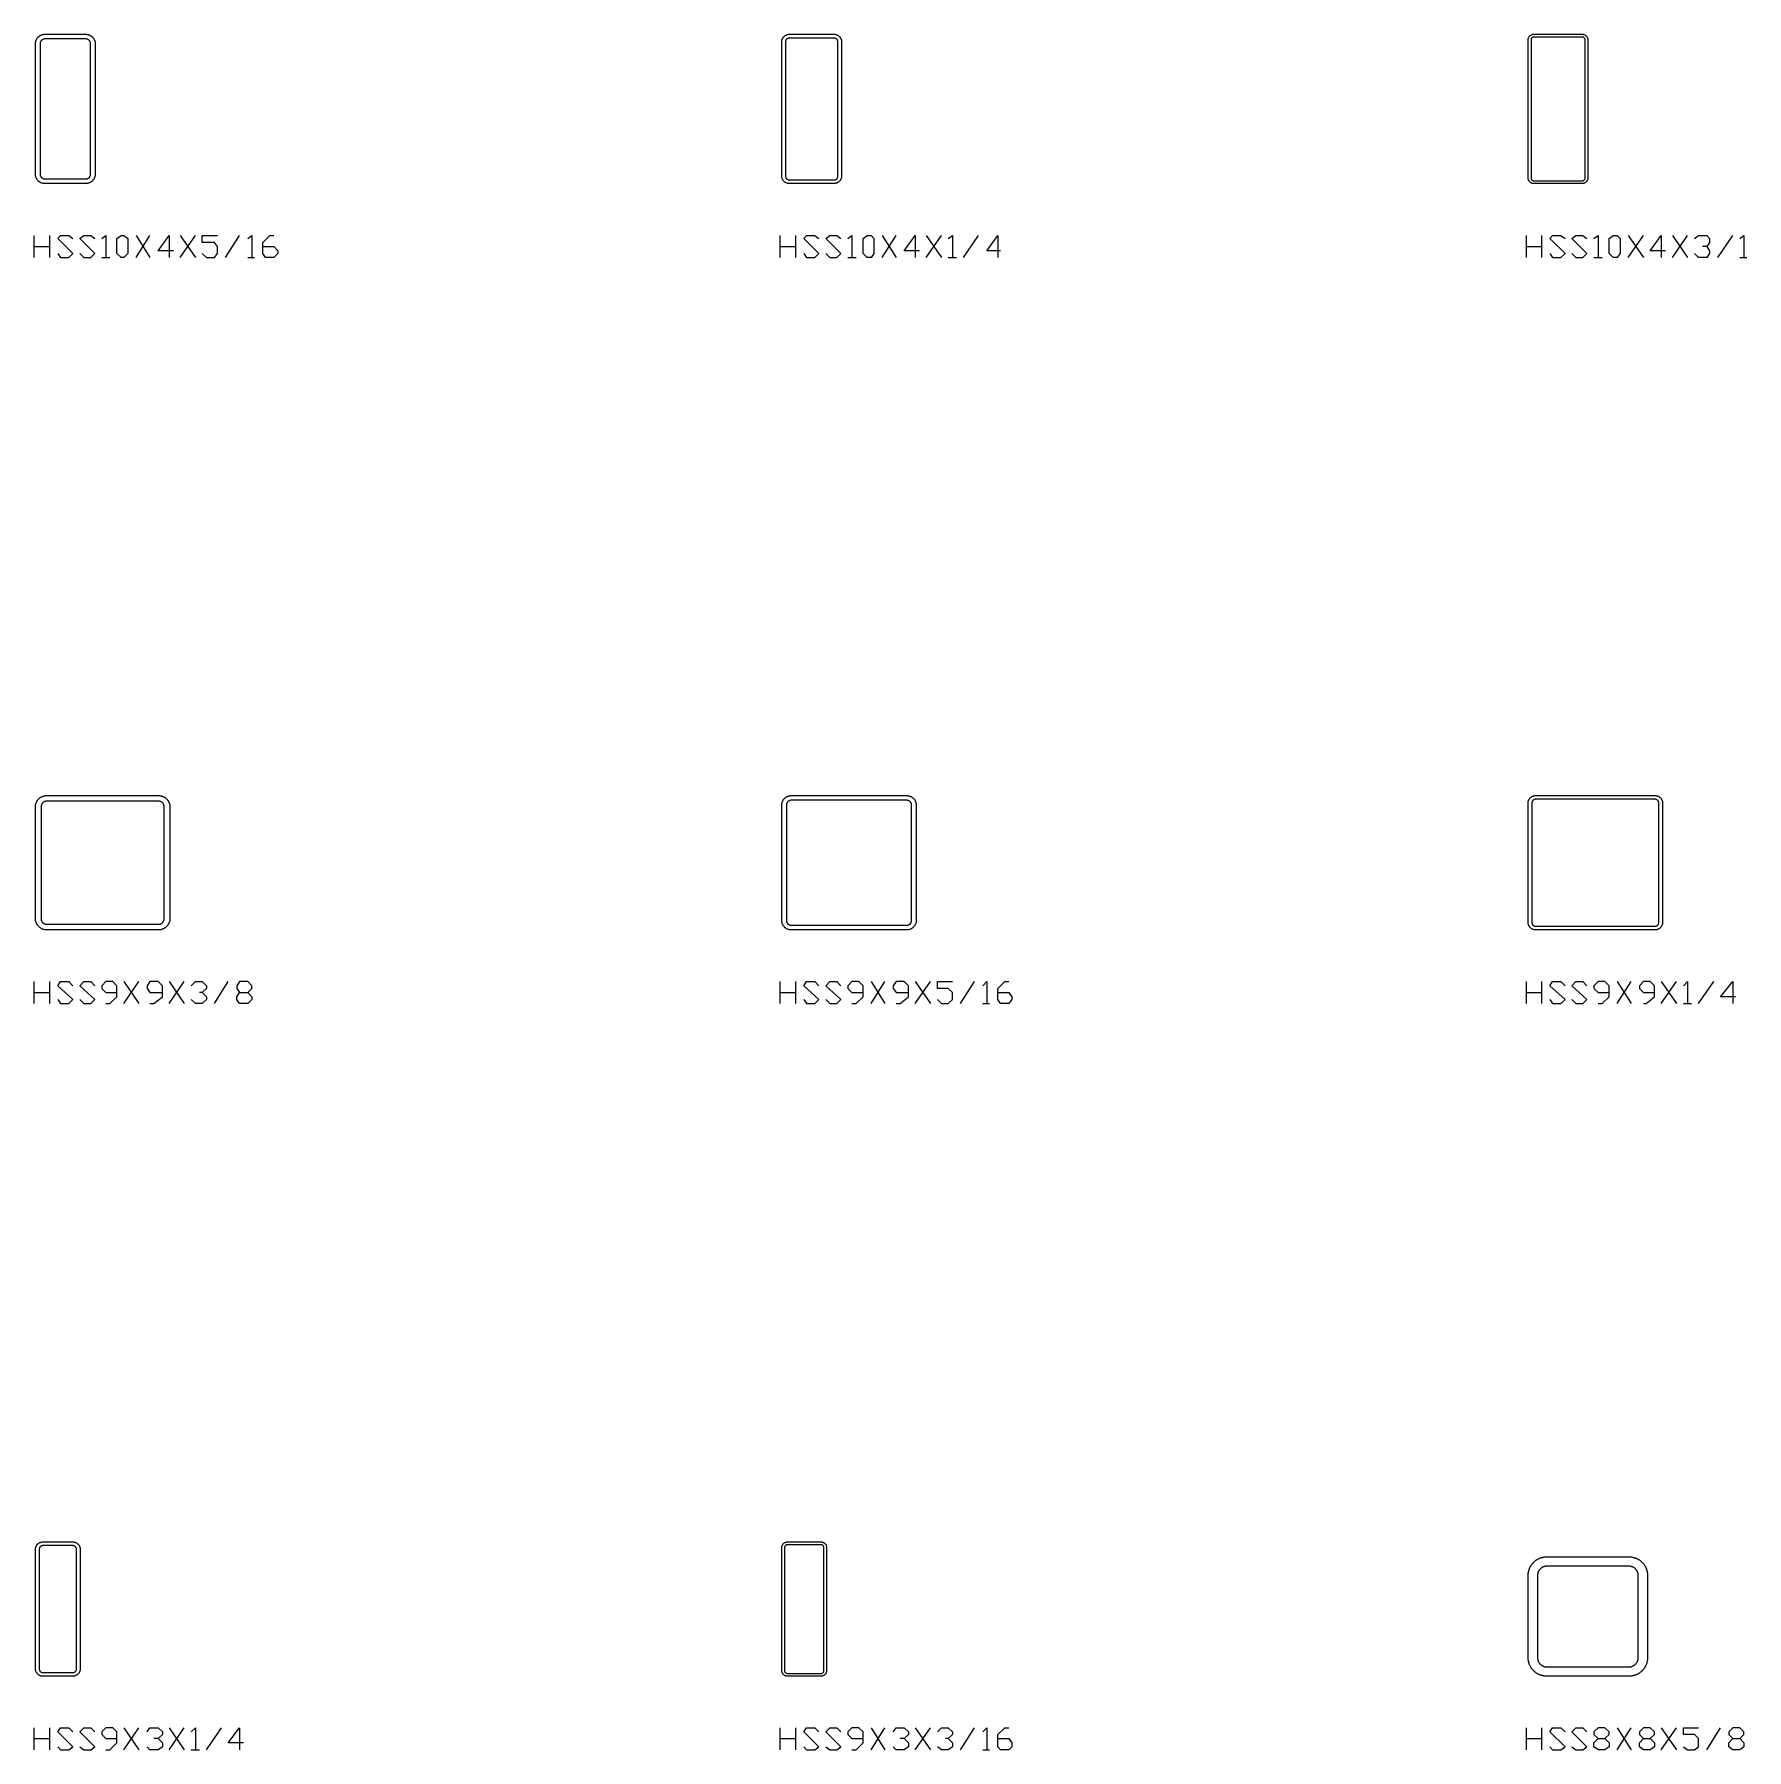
# Model space of a CAD drawing. Header units: inches. Extents: x 0 to 975, y -1305 to 34.
# Drawn here: x 749.9 to 864.6, y -754.9 to -640 of the extents above; entities that cross this region are included whole.
import ezdxf

# ---------------------------------------------------------------- set-up
doc = ezdxf.new("R2010")
doc.units = ezdxf.units.IN
doc.header["$MEASUREMENT"] = 0
doc.layers.add('AISC_STEEL', color=7, linetype='Continuous')

msp = doc.modelspace()

# ---------------------------------------------------------------- linework, layer by layer
at = {"color": 3, "lineweight": 0}
for p, q in [((749.92, -654.96), (749.92, -653.48)), ((750.94, -653.48), (750.94, -654.96)), ((756.75, -653.48), (757.67, -654.96)), ((756.75, -654.96), (757.67, -653.48)), ((759.7, -653.48), (760.71, -654.96)), ((759.7, -654.96), (760.71, -653.48)), ((762.74, -654.96), (763.66, -653.48)), ((799.9, -654.96), (799.9, -653.48)), ((800.92, -653.48), (800.92, -654.96)), ((806.73, -653.48), (807.65, -654.96)), ((806.73, -654.96), (807.65, -653.48)), ((809.68, -653.48), (810.69, -654.96)), ((809.68, -654.96), (810.69, -653.48)), ((812.17, -654.96), (813.18, -653.48)), ((849.88, -654.96), (849.88, -653.48)), ((850.9, -653.48), (850.9, -654.96)), ((856.71, -653.48), (857.72, -654.96)), ((856.71, -654.96), (857.72, -653.48)), ((859.66, -653.48), (860.67, -654.96)), ((859.66, -654.96), (860.67, -653.48)), ((862.7, -654.96), (863.72, -653.48)), ((749.92, -654.22), (750.94, -654.22)), ((754.44, -654.96), (754.99, -654.96)), ((755.73, -654.96), (755.73, -654.96)), ((764.22, -654.96), (764.68, -654.96)), ((799.9, -654.22), (800.92, -654.22)), ((804.42, -654.96), (804.98, -654.96)), ((805.71, -654.96), (805.71, -654.96)), ((811.15, -654.96), (811.71, -654.96)), ((849.88, -654.22), (850.9, -654.22)), ((854.4, -654.96), (854.96, -654.96)), ((855.69, -654.96), (855.69, -654.96)), ((864.18, -654.96), (864.64, -654.96)), ((749.92, -704.94), (749.92, -703.46)), ((749.92, -704.2), (750.94, -704.2)), ((750.94, -703.46), (750.94, -704.94)), ((755.92, -703.46), (756.93, -704.94)), ((755.92, -704.94), (756.93, -703.46)), ((758.96, -703.46), (759.97, -704.94)), ((758.96, -704.94), (759.97, -703.46)), ((762, -704.94), (762.92, -703.46)), ((799.9, -704.94), (799.9, -703.46)), ((799.9, -704.2), (800.92, -704.2)), ((800.92, -703.46), (800.92, -704.94)), ((805.99, -703.46), (806.91, -704.94)), ((805.99, -704.94), (806.91, -703.46)), ((808.94, -703.46), (809.95, -704.94)), ((808.94, -704.94), (809.95, -703.46)), ((811.98, -704.94), (812.91, -703.46)), ((849.88, -704.94), (849.88, -703.46)), ((849.88, -704.2), (850.9, -704.2)), ((850.9, -703.46), (850.9, -704.94)), ((855.97, -703.46), (856.89, -704.94)), ((855.97, -704.94), (856.89, -703.46)), ((858.92, -703.46), (859.94, -704.94)), ((858.92, -704.94), (859.94, -703.46)), ((861.41, -704.94), (862.43, -703.46)), ((813.46, -704.94), (813.92, -704.94)), ((860.4, -704.94), (860.95, -704.94)), ((749.92, -754.92), (749.92, -753.45)), ((750.94, -753.45), (750.94, -754.92)), ((755.92, -753.45), (756.93, -754.92)), ((755.92, -754.92), (756.93, -753.45)), ((758.96, -753.45), (759.97, -754.92)), ((758.96, -754.92), (759.97, -753.45)), ((761.45, -754.92), (762.46, -753.45)), ((799.9, -754.92), (799.9, -753.45)), ((800.92, -753.45), (800.92, -754.92)), ((805.99, -753.45), (806.91, -754.92)), ((805.99, -754.92), (806.91, -753.45)), ((808.94, -753.45), (809.95, -754.92)), ((808.94, -754.92), (809.95, -753.45)), ((811.98, -754.92), (812.91, -753.45)), ((849.88, -754.92), (849.88, -753.45)), ((850.9, -753.45), (850.9, -754.92)), ((855.97, -753.45), (856.89, -754.92)), ((855.97, -754.92), (856.89, -753.45)), ((858.92, -753.45), (859.94, -754.92)), ((858.92, -754.92), (859.94, -753.45)), ((861.97, -754.92), (862.89, -753.45)), ((749.92, -754.18), (750.94, -754.18)), ((760.43, -754.92), (760.99, -754.92)), ((799.9, -754.18), (800.92, -754.18)), ((813.46, -754.92), (813.92, -754.92)), ((849.88, -754.18), (850.9, -754.18))]:
    msp.add_line(p, q, dxfattribs=at)
for points in [[(751.49, -654.68), (751.67, -654.96), (752.23, -654.96), (752.5, -654.68), (751.49, -653.67), (751.67, -653.48), (752.23, -653.48), (752.5, -653.67)], [(752.97, -654.68), (753.24, -654.96), (753.7, -654.96), (753.98, -654.68), (752.97, -653.67), (753.24, -653.48), (753.7, -653.48), (753.98, -653.67)], [(754.44, -653.67), (754.72, -653.48), (754.72, -654.96)], [(759.24, -654.5), (758.22, -654.5), (758.96, -653.48), (758.96, -654.96)], [(761.17, -654.68), (761.45, -654.96), (762, -654.96), (762.19, -654.68), (762.19, -654.22), (762, -653.94), (761.17, -653.94), (761.17, -653.48), (762.19, -653.48)], [(764.22, -653.67), (764.49, -653.48), (764.49, -654.96)], [(765.23, -654.22), (765.97, -654.22), (766.24, -654.5), (766.24, -654.68), (765.97, -654.96), (765.41, -654.96), (765.23, -654.68), (765.23, -653.94), (765.69, -653.48), (765.97, -653.48)], [(801.47, -654.68), (801.66, -654.96), (802.21, -654.96), (802.49, -654.68), (801.47, -653.67), (801.66, -653.48), (802.21, -653.48), (802.49, -653.67)], [(802.95, -654.68), (803.22, -654.96), (803.68, -654.96), (803.96, -654.68), (802.95, -653.67), (803.22, -653.48), (803.68, -653.48), (803.96, -653.67)], [(804.42, -653.67), (804.7, -653.48), (804.7, -654.96)], [(809.22, -654.5), (808.2, -654.5), (808.94, -653.48), (808.94, -654.96)], [(811.15, -653.67), (811.43, -653.48), (811.43, -654.96)], [(814.66, -654.5), (813.74, -654.5), (814.47, -653.48), (814.47, -654.96)], [(851.45, -654.68), (851.64, -654.96), (852.19, -654.96), (852.47, -654.68), (851.45, -653.67), (851.64, -653.48), (852.19, -653.48), (852.47, -653.67)], [(852.93, -654.68), (853.2, -654.96), (853.67, -654.96), (853.94, -654.68), (852.93, -653.67), (853.2, -653.48), (853.67, -653.48), (853.94, -653.67)], [(854.4, -653.67), (854.68, -653.48), (854.68, -654.96)], [(859.2, -654.5), (858.18, -654.5), (858.92, -653.48), (858.92, -654.96)], [(861.14, -653.67), (861.41, -653.48), (861.97, -653.48), (862.15, -653.67), (862.15, -653.94), (861.97, -654.22), (861.69, -654.22)], [(864.18, -653.67), (864.45, -653.48), (864.45, -654.96)], [(861.97, -654.22), (862.15, -654.5), (862.15, -654.68), (861.97, -654.96), (861.41, -654.96), (861.14, -654.68)], [(751.49, -704.66), (751.67, -704.94), (752.23, -704.94), (752.5, -704.66), (751.49, -703.74), (751.67, -703.46), (752.23, -703.46), (752.5, -703.74)], [(752.97, -704.66), (753.24, -704.94), (753.7, -704.94), (753.98, -704.66), (752.97, -703.74), (753.24, -703.46), (753.7, -703.46), (753.98, -703.74)], [(754.72, -704.94), (754.99, -704.94), (755.45, -704.48), (755.45, -703.74), (755.18, -703.46), (754.72, -703.46), (754.44, -703.74), (754.44, -703.92), (754.72, -704.2), (755.45, -704.2)], [(757.67, -704.94), (757.94, -704.94), (758.5, -704.48), (758.5, -703.74), (758.22, -703.46), (757.67, -703.46), (757.48, -703.74), (757.48, -703.92), (757.67, -704.2), (758.5, -704.2)], [(760.43, -703.74), (760.71, -703.46), (761.17, -703.46), (761.45, -703.74), (761.45, -703.92), (761.17, -704.2), (760.99, -704.2)], [(761.17, -704.2), (761.45, -704.48), (761.45, -704.66), (761.17, -704.94), (760.71, -704.94), (760.43, -704.66)], [(764.22, -704.2), (764.49, -704.48), (764.49, -704.66), (764.22, -704.94), (763.66, -704.94), (763.48, -704.66), (763.48, -704.48), (763.66, -704.2), (764.22, -704.2), (764.49, -703.92), (764.49, -703.74), (764.22, -703.46), (763.66, -703.46), (763.48, -703.74), (763.48, -703.92), (763.66, -704.2)], [(801.47, -704.66), (801.66, -704.94), (802.21, -704.94), (802.49, -704.66), (801.47, -703.74), (801.66, -703.46), (802.21, -703.46), (802.49, -703.74)], [(802.95, -704.66), (803.22, -704.94), (803.68, -704.94), (803.96, -704.66), (802.95, -703.74), (803.22, -703.46), (803.68, -703.46), (803.96, -703.74)], [(804.7, -704.94), (804.98, -704.94), (805.44, -704.48), (805.44, -703.74), (805.16, -703.46), (804.7, -703.46), (804.42, -703.74), (804.42, -703.92), (804.7, -704.2), (805.44, -704.2)], [(807.65, -704.94), (807.93, -704.94), (808.48, -704.48), (808.48, -703.74), (808.2, -703.46), (807.65, -703.46), (807.47, -703.74), (807.47, -703.92), (807.65, -704.2), (808.48, -704.2)], [(810.42, -704.66), (810.69, -704.94), (811.15, -704.94), (811.43, -704.66), (811.43, -704.2), (811.15, -703.92), (810.42, -703.92), (810.42, -703.46), (811.43, -703.46)], [(813.46, -703.74), (813.74, -703.46), (813.74, -704.94)], [(814.47, -704.2), (815.21, -704.2), (815.4, -704.48), (815.4, -704.66), (815.21, -704.94), (814.66, -704.94), (814.47, -704.66), (814.47, -703.92), (814.93, -703.46), (815.21, -703.46)], [(851.45, -704.66), (851.64, -704.94), (852.19, -704.94), (852.47, -704.66), (851.45, -703.74), (851.64, -703.46), (852.19, -703.46), (852.47, -703.74)], [(852.93, -704.66), (853.2, -704.94), (853.67, -704.94), (853.94, -704.66), (852.93, -703.74), (853.2, -703.46), (853.67, -703.46), (853.94, -703.74)], [(854.68, -704.94), (854.96, -704.94), (855.42, -704.48), (855.42, -703.74), (855.14, -703.46), (854.68, -703.46), (854.4, -703.74), (854.4, -703.92), (854.68, -704.2), (855.42, -704.2)], [(857.72, -704.94), (857.91, -704.94), (858.46, -704.48), (858.46, -703.74), (858.18, -703.46), (857.72, -703.46), (857.45, -703.74), (857.45, -703.92), (857.72, -704.2), (858.46, -704.2)], [(860.4, -703.74), (860.67, -703.46), (860.67, -704.94)], [(863.9, -704.48), (862.89, -704.48), (863.72, -703.46), (863.72, -704.94)], [(751.49, -754.74), (751.67, -754.92), (752.23, -754.92), (752.5, -754.74), (751.49, -753.72), (751.67, -753.45), (752.23, -753.45), (752.5, -753.72)], [(752.97, -754.74), (753.24, -754.92), (753.7, -754.92), (753.98, -754.74), (752.97, -753.72), (753.24, -753.45), (753.7, -753.45), (753.98, -753.72)], [(754.72, -754.92), (754.99, -754.92), (755.45, -754.46), (755.45, -753.72), (755.18, -753.45), (754.72, -753.45), (754.44, -753.72), (754.44, -753.91), (754.72, -754.18), (755.45, -754.18)], [(757.48, -753.72), (757.67, -753.45), (758.22, -753.45), (758.5, -753.72), (758.5, -753.91), (758.22, -754.18), (757.94, -754.18)], [(760.43, -753.72), (760.71, -753.45), (760.71, -754.92)], [(763.94, -754.46), (762.92, -754.46), (763.66, -753.45), (763.66, -754.92)], [(801.47, -754.74), (801.66, -754.92), (802.21, -754.92), (802.49, -754.74), (801.47, -753.72), (801.66, -753.45), (802.21, -753.45), (802.49, -753.72)], [(802.95, -754.74), (803.22, -754.92), (803.68, -754.92), (803.96, -754.74), (802.95, -753.72), (803.22, -753.45), (803.68, -753.45), (803.96, -753.72)], [(804.7, -754.92), (804.98, -754.92), (805.44, -754.46), (805.44, -753.72), (805.16, -753.45), (804.7, -753.45), (804.42, -753.72), (804.42, -753.91), (804.7, -754.18), (805.44, -754.18)], [(807.47, -753.72), (807.65, -753.45), (808.2, -753.45), (808.48, -753.72), (808.48, -753.91), (808.2, -754.18), (807.93, -754.18)], [(810.42, -753.72), (810.69, -753.45), (811.15, -753.45), (811.43, -753.72), (811.43, -753.91), (811.15, -754.18), (810.97, -754.18)], [(813.46, -753.72), (813.74, -753.45), (813.74, -754.92)], [(814.47, -754.18), (815.21, -754.18), (815.4, -754.46), (815.4, -754.74), (815.21, -754.92), (814.66, -754.92), (814.47, -754.74), (814.47, -753.91), (814.93, -753.45), (815.21, -753.45)], [(851.45, -754.74), (851.64, -754.92), (852.19, -754.92), (852.47, -754.74), (851.45, -753.72), (851.64, -753.45), (852.19, -753.45), (852.47, -753.72)], [(852.93, -754.74), (853.2, -754.92), (853.67, -754.92), (853.94, -754.74), (852.93, -753.72), (853.2, -753.45), (853.67, -753.45), (853.94, -753.72)], [(855.14, -754.18), (855.42, -754.46), (855.42, -754.74), (855.14, -754.92), (854.68, -754.92), (854.4, -754.74), (854.4, -754.46), (854.68, -754.18), (855.14, -754.18), (855.42, -753.91), (855.42, -753.72), (855.14, -753.45), (854.68, -753.45), (854.4, -753.72), (854.4, -753.91), (854.68, -754.18)], [(858.18, -754.18), (858.46, -754.46), (858.46, -754.74), (858.18, -754.92), (857.72, -754.92), (857.45, -754.74), (857.45, -754.46), (857.72, -754.18), (858.18, -754.18), (858.46, -753.91), (858.46, -753.72), (858.18, -753.45), (857.72, -753.45), (857.45, -753.72), (857.45, -753.91), (857.72, -754.18)], [(860.4, -754.74), (860.67, -754.92), (861.14, -754.92), (861.41, -754.74), (861.41, -754.18), (861.14, -753.91), (860.4, -753.91), (860.4, -753.45), (861.41, -753.45)], [(864.18, -754.18), (864.45, -754.46), (864.45, -754.74), (864.18, -754.92), (863.72, -754.92), (863.44, -754.74), (863.44, -754.46), (863.72, -754.18), (864.18, -754.18), (864.45, -753.91), (864.45, -753.72), (864.18, -753.45), (863.72, -753.45), (863.44, -753.72), (863.44, -753.91), (863.72, -754.18)], [(758.22, -754.18), (758.5, -754.46), (758.5, -754.74), (758.22, -754.92), (757.67, -754.92), (757.48, -754.74)], [(808.2, -754.18), (808.48, -754.46), (808.48, -754.74), (808.2, -754.92), (807.65, -754.92), (807.47, -754.74)], [(811.15, -754.18), (811.43, -754.46), (811.43, -754.74), (811.15, -754.92), (810.69, -754.92), (810.42, -754.74)]]:
    msp.add_lwpolyline(points, dxfattribs=at)
for points in [[(755.73, -654.96), (755.45, -654.68), (755.45, -653.67), (755.73, -653.48), (755.92, -653.48), (756.19, -653.67), (756.19, -654.68), (755.92, -654.96)], [(805.71, -654.96), (805.44, -654.68), (805.44, -653.67), (805.71, -653.48), (805.99, -653.48), (806.17, -653.67), (806.17, -654.68), (805.99, -654.96)], [(855.69, -654.96), (855.42, -654.68), (855.42, -653.67), (855.69, -653.48), (855.97, -653.48), (856.16, -653.67), (856.16, -654.68), (855.97, -654.96)]]:
    msp.add_lwpolyline(points, close=True, dxfattribs=at)
at = {"layer": 'AISC_STEEL'}
for points in [[(753.38, -640), (753.4, -640), (753.43, -640), (753.46, -640.01), (753.49, -640.01), (753.52, -640.02), (753.55, -640.03), (753.58, -640.03), (753.61, -640.04), (753.63, -640.06), (753.66, -640.07), (753.69, -640.08), (753.71, -640.1), (753.74, -640.12), (753.76, -640.13), (753.78, -640.15), (753.81, -640.17), (753.83, -640.19), (753.85, -640.22), (753.87, -640.24), (753.88, -640.26), (753.9, -640.29), (753.92, -640.31), (753.93, -640.34), (753.94, -640.37), (753.96, -640.39), (753.97, -640.42), (753.97, -640.45), (753.98, -640.48), (753.99, -640.51), (753.99, -640.54), (754, -640.57), (754, -640.6), (754, -640.62), (754, -649.38), (754, -649.4), (754, -649.43), (753.99, -649.46), (753.99, -649.49), (753.98, -649.52), (753.97, -649.55), (753.97, -649.58), (753.96, -649.61), (753.94, -649.63), (753.93, -649.66), (753.92, -649.69), (753.9, -649.71), (753.88, -649.74), (753.87, -649.76), (753.85, -649.78), (753.83, -649.81), (753.81, -649.83), (753.78, -649.85), (753.76, -649.87), (753.74, -649.88), (753.71, -649.9), (753.69, -649.92), (753.66, -649.93), (753.63, -649.94), (753.61, -649.96), (753.58, -649.97), (753.55, -649.97), (753.52, -649.98), (753.49, -649.99), (753.46, -649.99), (753.43, -650), (753.4, -650), (753.38, -650), (750.62, -650), (750.6, -650), (750.57, -650), (750.54, -649.99), (750.51, -649.99), (750.48, -649.98), (750.45, -649.97), (750.42, -649.97), (750.39, -649.96), (750.37, -649.94), (750.34, -649.93), (750.31, -649.92), (750.29, -649.9), (750.26, -649.88), (750.24, -649.87), (750.22, -649.85), (750.19, -649.83), (750.17, -649.81), (750.15, -649.78), (750.13, -649.76), (750.12, -649.74), (750.1, -649.71), (750.08, -649.69), (750.07, -649.66), (750.06, -649.63), (750.04, -649.61), (750.03, -649.58), (750.03, -649.55), (750.02, -649.52), (750.01, -649.49), (750.01, -649.46), (750, -649.43), (750, -649.4), (750, -649.38), (750, -640.62), (750, -640.6), (750, -640.57), (750.01, -640.54), (750.01, -640.51), (750.02, -640.48), (750.03, -640.45), (750.03, -640.42), (750.04, -640.39), (750.06, -640.37), (750.07, -640.34), (750.08, -640.31), (750.1, -640.29), (750.12, -640.26), (750.13, -640.24), (750.15, -640.22), (750.17, -640.19), (750.19, -640.17), (750.22, -640.15), (750.24, -640.13), (750.26, -640.12), (750.29, -640.1), (750.31, -640.08), (750.34, -640.07), (750.37, -640.06), (750.39, -640.04), (750.42, -640.03), (750.45, -640.03), (750.48, -640.02), (750.51, -640.01), (750.54, -640.01), (750.57, -640), (750.6, -640), (750.62, -640)], [(803.5, -640), (803.53, -640), (803.56, -640), (803.59, -640.01), (803.62, -640.01), (803.64, -640.02), (803.67, -640.03), (803.7, -640.04), (803.72, -640.05), (803.75, -640.07), (803.77, -640.08), (803.8, -640.1), (803.82, -640.12), (803.84, -640.14), (803.86, -640.16), (803.88, -640.18), (803.9, -640.2), (803.92, -640.23), (803.93, -640.25), (803.95, -640.28), (803.96, -640.3), (803.97, -640.33), (803.98, -640.36), (803.99, -640.38), (803.99, -640.41), (804, -640.44), (804, -640.47), (804, -640.5), (804, -649.5), (804, -649.53), (804, -649.56), (803.99, -649.59), (803.99, -649.62), (803.98, -649.64), (803.97, -649.67), (803.96, -649.7), (803.95, -649.72), (803.93, -649.75), (803.92, -649.77), (803.9, -649.8), (803.88, -649.82), (803.86, -649.84), (803.84, -649.86), (803.82, -649.88), (803.8, -649.9), (803.77, -649.92), (803.75, -649.93), (803.72, -649.95), (803.7, -649.96), (803.67, -649.97), (803.64, -649.98), (803.62, -649.99), (803.59, -649.99), (803.56, -650), (803.53, -650), (803.5, -650), (800.5, -650), (800.47, -650), (800.44, -650), (800.41, -649.99), (800.38, -649.99), (800.36, -649.98), (800.33, -649.97), (800.3, -649.96), (800.28, -649.95), (800.25, -649.93), (800.23, -649.92), (800.2, -649.9), (800.18, -649.88), (800.16, -649.86), (800.14, -649.84), (800.12, -649.82), (800.1, -649.8), (800.08, -649.77), (800.07, -649.75), (800.05, -649.72), (800.04, -649.7), (800.03, -649.67), (800.02, -649.64), (800.01, -649.62), (800.01, -649.59), (800, -649.56), (800, -649.53), (800, -649.5), (800, -640.5), (800, -640.47), (800, -640.44), (800.01, -640.41), (800.01, -640.38), (800.02, -640.36), (800.03, -640.33), (800.04, -640.3), (800.05, -640.28), (800.07, -640.25), (800.08, -640.23), (800.1, -640.2), (800.12, -640.18), (800.14, -640.16), (800.16, -640.14), (800.18, -640.12), (800.2, -640.1), (800.23, -640.08), (800.25, -640.07), (800.28, -640.05), (800.3, -640.04), (800.33, -640.03), (800.36, -640.02), (800.38, -640.01), (800.41, -640.01), (800.44, -640), (800.47, -640), (800.5, -640)], [(853.62, -640), (853.65, -640), (853.68, -640), (853.71, -640.01), (853.74, -640.02), (853.77, -640.03), (853.8, -640.04), (853.82, -640.06), (853.85, -640.07), (853.87, -640.09), (853.89, -640.11), (853.91, -640.13), (853.93, -640.15), (853.94, -640.18), (853.96, -640.2), (853.97, -640.23), (853.98, -640.26), (853.99, -640.29), (854, -640.32), (854, -640.35), (854, -640.38), (854, -649.62), (854, -649.65), (854, -649.68), (853.99, -649.71), (853.98, -649.74), (853.97, -649.77), (853.96, -649.8), (853.94, -649.82), (853.93, -649.85), (853.91, -649.87), (853.89, -649.89), (853.87, -649.91), (853.85, -649.93), (853.82, -649.94), (853.8, -649.96), (853.77, -649.97), (853.74, -649.98), (853.71, -649.99), (853.68, -650), (853.65, -650), (853.62, -650), (850.38, -650), (850.35, -650), (850.32, -650), (850.29, -649.99), (850.26, -649.98), (850.23, -649.97), (850.2, -649.96), (850.18, -649.94), (850.15, -649.93), (850.13, -649.91), (850.11, -649.89), (850.09, -649.87), (850.07, -649.85), (850.06, -649.82), (850.04, -649.8), (850.03, -649.77), (850.02, -649.74), (850.01, -649.71), (850, -649.68), (850, -649.65), (850, -649.62), (850, -640.38), (850, -640.35), (850, -640.32), (850.01, -640.29), (850.02, -640.26), (850.03, -640.23), (850.04, -640.2), (850.06, -640.18), (850.07, -640.15), (850.09, -640.13), (850.11, -640.11), (850.13, -640.09), (850.15, -640.07), (850.18, -640.06), (850.2, -640.04), (850.23, -640.03), (850.26, -640.02), (850.29, -640.01), (850.32, -640), (850.35, -640), (850.38, -640)], [(750.62, -640.31), (750.6, -640.31), (750.57, -640.32), (750.54, -640.32), (750.51, -640.33), (750.49, -640.35), (750.46, -640.36), (750.44, -640.38), (750.41, -640.39), (750.39, -640.41), (750.38, -640.44), (750.36, -640.46), (750.35, -640.49), (750.33, -640.51), (750.32, -640.54), (750.32, -640.57), (750.31, -640.6), (750.31, -640.62), (750.31, -649.38), (750.31, -649.4), (750.32, -649.43), (750.32, -649.46), (750.33, -649.49), (750.35, -649.51), (750.36, -649.54), (750.38, -649.56), (750.39, -649.59), (750.41, -649.61), (750.44, -649.62), (750.46, -649.64), (750.49, -649.65), (750.51, -649.67), (750.54, -649.68), (750.57, -649.68), (750.6, -649.69), (750.62, -649.69), (753.38, -649.69), (753.4, -649.69), (753.43, -649.68), (753.46, -649.68), (753.49, -649.67), (753.51, -649.65), (753.54, -649.64), (753.56, -649.62), (753.59, -649.61), (753.61, -649.59), (753.62, -649.56), (753.64, -649.54), (753.65, -649.51), (753.67, -649.49), (753.68, -649.46), (753.68, -649.43), (753.69, -649.4), (753.69, -649.38), (753.69, -640.62), (753.69, -640.6), (753.68, -640.57), (753.68, -640.54), (753.67, -640.51), (753.65, -640.49), (753.64, -640.46), (753.62, -640.44), (753.61, -640.41), (753.59, -640.39), (753.56, -640.38), (753.54, -640.36), (753.51, -640.35), (753.49, -640.33), (753.46, -640.32), (753.43, -640.32), (753.4, -640.31), (753.38, -640.31)], [(800.5, -640.25), (800.47, -640.25), (800.44, -640.26), (800.42, -640.26), (800.39, -640.27), (800.37, -640.29), (800.34, -640.3), (800.32, -640.32), (800.3, -640.34), (800.29, -640.37), (800.27, -640.39), (800.26, -640.42), (800.26, -640.44), (800.25, -640.47), (800.25, -640.5), (800.25, -649.5), (800.25, -649.53), (800.26, -649.56), (800.26, -649.58), (800.27, -649.61), (800.29, -649.63), (800.3, -649.66), (800.32, -649.68), (800.34, -649.7), (800.37, -649.71), (800.39, -649.73), (800.42, -649.74), (800.44, -649.74), (800.47, -649.75), (800.5, -649.75), (803.5, -649.75), (803.53, -649.75), (803.56, -649.74), (803.58, -649.74), (803.61, -649.73), (803.63, -649.71), (803.66, -649.7), (803.68, -649.68), (803.7, -649.66), (803.71, -649.63), (803.73, -649.61), (803.74, -649.58), (803.74, -649.56), (803.75, -649.53), (803.75, -649.5), (803.75, -640.5), (803.75, -640.47), (803.74, -640.44), (803.74, -640.42), (803.73, -640.39), (803.71, -640.37), (803.7, -640.34), (803.68, -640.32), (803.66, -640.3), (803.63, -640.29), (803.61, -640.27), (803.58, -640.26), (803.56, -640.26), (803.53, -640.25), (803.5, -640.25)], [(850.38, -640.19), (850.35, -640.19), (850.33, -640.19), (850.3, -640.2), (850.28, -640.21), (850.26, -640.23), (850.24, -640.24), (850.23, -640.26), (850.21, -640.28), (850.2, -640.3), (850.19, -640.33), (850.19, -640.35), (850.19, -640.38), (850.19, -649.62), (850.19, -649.65), (850.19, -649.67), (850.2, -649.7), (850.21, -649.72), (850.23, -649.74), (850.24, -649.76), (850.26, -649.77), (850.28, -649.79), (850.3, -649.8), (850.33, -649.81), (850.35, -649.81), (850.38, -649.81), (853.62, -649.81), (853.65, -649.81), (853.67, -649.81), (853.7, -649.8), (853.72, -649.79), (853.74, -649.77), (853.76, -649.76), (853.77, -649.74), (853.79, -649.72), (853.8, -649.7), (853.81, -649.67), (853.81, -649.65), (853.81, -649.62), (853.81, -640.38), (853.81, -640.35), (853.81, -640.33), (853.8, -640.3), (853.79, -640.28), (853.77, -640.26), (853.76, -640.24), (853.74, -640.23), (853.72, -640.21), (853.7, -640.2), (853.67, -640.19), (853.65, -640.19), (853.62, -640.19)], [(758.25, -691), (758.28, -691), (758.31, -691), (758.34, -691.01), (758.37, -691.01), (758.4, -691.01), (758.43, -691.02), (758.45, -691.03), (758.48, -691.04), (758.51, -691.05), (758.54, -691.06), (758.56, -691.07), (758.59, -691.08), (758.62, -691.1), (758.64, -691.11), (758.67, -691.13), (758.69, -691.14), (758.71, -691.16), (758.74, -691.18), (758.76, -691.2), (758.78, -691.22), (758.8, -691.24), (758.82, -691.26), (758.84, -691.29), (758.86, -691.31), (758.87, -691.33), (758.89, -691.36), (758.9, -691.38), (758.92, -691.41), (758.93, -691.44), (758.94, -691.46), (758.95, -691.49), (758.96, -691.52), (758.97, -691.55), (758.98, -691.57), (758.99, -691.6), (758.99, -691.63), (758.99, -691.66), (759, -691.69), (759, -691.72), (759, -691.75), (759, -699.25), (759, -699.28), (759, -699.31), (758.99, -699.34), (758.99, -699.37), (758.99, -699.4), (758.98, -699.43), (758.97, -699.45), (758.96, -699.48), (758.95, -699.51), (758.94, -699.54), (758.93, -699.56), (758.92, -699.59), (758.9, -699.62), (758.89, -699.64), (758.87, -699.67), (758.86, -699.69), (758.84, -699.71), (758.82, -699.74), (758.8, -699.76), (758.78, -699.78), (758.76, -699.8), (758.74, -699.82), (758.71, -699.84), (758.69, -699.86), (758.67, -699.87), (758.64, -699.89), (758.62, -699.9), (758.59, -699.92), (758.56, -699.93), (758.54, -699.94), (758.51, -699.95), (758.48, -699.96), (758.45, -699.97), (758.43, -699.98), (758.4, -699.99), (758.37, -699.99), (758.34, -699.99), (758.31, -700), (758.28, -700), (758.25, -700), (750.75, -700), (750.72, -700), (750.69, -700), (750.66, -699.99), (750.63, -699.99), (750.6, -699.99), (750.57, -699.98), (750.55, -699.97), (750.52, -699.96), (750.49, -699.95), (750.46, -699.94), (750.44, -699.93), (750.41, -699.92), (750.38, -699.9), (750.36, -699.89), (750.33, -699.87), (750.31, -699.86), (750.29, -699.84), (750.26, -699.82), (750.24, -699.8), (750.22, -699.78), (750.2, -699.76), (750.18, -699.74), (750.16, -699.71), (750.14, -699.69), (750.13, -699.67), (750.11, -699.64), (750.1, -699.62), (750.08, -699.59), (750.07, -699.56), (750.06, -699.54), (750.05, -699.51), (750.04, -699.48), (750.03, -699.45), (750.02, -699.43), (750.01, -699.4), (750.01, -699.37), (750.01, -699.34), (750, -699.31), (750, -699.28), (750, -699.25), (750, -691.75), (750, -691.72), (750, -691.69), (750.01, -691.66), (750.01, -691.63), (750.01, -691.6), (750.02, -691.57), (750.03, -691.55), (750.04, -691.52), (750.05, -691.49), (750.06, -691.46), (750.07, -691.44), (750.08, -691.41), (750.1, -691.38), (750.11, -691.36), (750.13, -691.33), (750.14, -691.31), (750.16, -691.29), (750.18, -691.26), (750.2, -691.24), (750.22, -691.22), (750.24, -691.2), (750.26, -691.18), (750.29, -691.16), (750.31, -691.14), (750.33, -691.13), (750.36, -691.11), (750.38, -691.1), (750.41, -691.08), (750.44, -691.07), (750.46, -691.06), (750.49, -691.05), (750.52, -691.04), (750.55, -691.03), (750.57, -691.02), (750.6, -691.01), (750.63, -691.01), (750.66, -691.01), (750.69, -691), (750.72, -691), (750.75, -691)], [(750.75, -691.38), (750.72, -691.38), (750.69, -691.38), (750.66, -691.39), (750.63, -691.39), (750.61, -691.4), (750.58, -691.42), (750.55, -691.43), (750.53, -691.45), (750.51, -691.46), (750.48, -691.48), (750.46, -691.51), (750.45, -691.53), (750.43, -691.55), (750.42, -691.58), (750.4, -691.61), (750.39, -691.63), (750.39, -691.66), (750.38, -691.69), (750.38, -691.72), (750.38, -691.75), (750.38, -699.25), (750.38, -699.28), (750.38, -699.31), (750.39, -699.34), (750.39, -699.37), (750.4, -699.39), (750.42, -699.42), (750.43, -699.45), (750.45, -699.47), (750.46, -699.49), (750.48, -699.52), (750.51, -699.54), (750.53, -699.55), (750.55, -699.57), (750.58, -699.58), (750.61, -699.6), (750.63, -699.61), (750.66, -699.61), (750.69, -699.62), (750.72, -699.62), (750.75, -699.62), (758.25, -699.62), (758.28, -699.62), (758.31, -699.62), (758.34, -699.61), (758.37, -699.61), (758.39, -699.6), (758.42, -699.58), (758.45, -699.57), (758.47, -699.55), (758.49, -699.54), (758.52, -699.52), (758.54, -699.49), (758.55, -699.47), (758.57, -699.45), (758.58, -699.42), (758.6, -699.39), (758.61, -699.37), (758.61, -699.34), (758.62, -699.31), (758.62, -699.28), (758.62, -699.25), (758.62, -691.75), (758.62, -691.72), (758.62, -691.69), (758.61, -691.66), (758.61, -691.63), (758.6, -691.61), (758.58, -691.58), (758.57, -691.55), (758.55, -691.53), (758.54, -691.51), (758.52, -691.48), (758.49, -691.46), (758.47, -691.45), (758.45, -691.43), (758.42, -691.42), (758.39, -691.4), (758.37, -691.39), (758.34, -691.39), (758.31, -691.38), (758.28, -691.38), (758.25, -691.38)], [(808.38, -691), (808.4, -691), (808.43, -691), (808.46, -691.01), (808.49, -691.01), (808.52, -691.02), (808.55, -691.03), (808.58, -691.03), (808.61, -691.04), (808.63, -691.06), (808.66, -691.07), (808.69, -691.08), (808.71, -691.1), (808.74, -691.12), (808.76, -691.13), (808.78, -691.15), (808.81, -691.17), (808.83, -691.19), (808.85, -691.22), (808.87, -691.24), (808.88, -691.26), (808.9, -691.29), (808.92, -691.31), (808.93, -691.34), (808.94, -691.37), (808.96, -691.39), (808.97, -691.42), (808.97, -691.45), (808.98, -691.48), (808.99, -691.51), (808.99, -691.54), (809, -691.57), (809, -691.6), (809, -691.62), (809, -699.38), (809, -699.4), (809, -699.43), (808.99, -699.46), (808.99, -699.49), (808.98, -699.52), (808.97, -699.55), (808.97, -699.58), (808.96, -699.61), (808.94, -699.63), (808.93, -699.66), (808.92, -699.69), (808.9, -699.71), (808.88, -699.74), (808.87, -699.76), (808.85, -699.78), (808.83, -699.81), (808.81, -699.83), (808.78, -699.85), (808.76, -699.87), (808.74, -699.88), (808.71, -699.9), (808.69, -699.92), (808.66, -699.93), (808.63, -699.94), (808.61, -699.96), (808.58, -699.97), (808.55, -699.97), (808.52, -699.98), (808.49, -699.99), (808.46, -699.99), (808.43, -700), (808.4, -700), (808.38, -700), (800.62, -700), (800.6, -700), (800.57, -700), (800.54, -699.99), (800.51, -699.99), (800.48, -699.98), (800.45, -699.97), (800.42, -699.97), (800.39, -699.96), (800.37, -699.94), (800.34, -699.93), (800.31, -699.92), (800.29, -699.9), (800.26, -699.88), (800.24, -699.87), (800.22, -699.85), (800.19, -699.83), (800.17, -699.81), (800.15, -699.78), (800.13, -699.76), (800.12, -699.74), (800.1, -699.71), (800.08, -699.69), (800.07, -699.66), (800.06, -699.63), (800.04, -699.61), (800.03, -699.58), (800.03, -699.55), (800.02, -699.52), (800.01, -699.49), (800.01, -699.46), (800, -699.43), (800, -699.4), (800, -699.38), (800, -691.62), (800, -691.6), (800, -691.57), (800.01, -691.54), (800.01, -691.51), (800.02, -691.48), (800.03, -691.45), (800.03, -691.42), (800.04, -691.39), (800.06, -691.37), (800.07, -691.34), (800.08, -691.31), (800.1, -691.29), (800.12, -691.26), (800.13, -691.24), (800.15, -691.22), (800.17, -691.19), (800.19, -691.17), (800.22, -691.15), (800.24, -691.13), (800.26, -691.12), (800.29, -691.1), (800.31, -691.08), (800.34, -691.07), (800.37, -691.06), (800.39, -691.04), (800.42, -691.03), (800.45, -691.03), (800.48, -691.02), (800.51, -691.01), (800.54, -691.01), (800.57, -691), (800.6, -691), (800.62, -691)], [(800.62, -691.31), (800.6, -691.31), (800.57, -691.32), (800.54, -691.32), (800.51, -691.33), (800.49, -691.35), (800.46, -691.36), (800.44, -691.38), (800.41, -691.39), (800.39, -691.41), (800.38, -691.44), (800.36, -691.46), (800.35, -691.49), (800.33, -691.51), (800.32, -691.54), (800.32, -691.57), (800.31, -691.6), (800.31, -691.62), (800.31, -699.38), (800.31, -699.4), (800.32, -699.43), (800.32, -699.46), (800.33, -699.49), (800.35, -699.51), (800.36, -699.54), (800.38, -699.56), (800.39, -699.59), (800.41, -699.61), (800.44, -699.62), (800.46, -699.64), (800.49, -699.65), (800.51, -699.67), (800.54, -699.68), (800.57, -699.68), (800.6, -699.69), (800.62, -699.69), (808.38, -699.69), (808.4, -699.69), (808.43, -699.68), (808.46, -699.68), (808.49, -699.67), (808.51, -699.65), (808.54, -699.64), (808.56, -699.62), (808.59, -699.61), (808.61, -699.59), (808.62, -699.56), (808.64, -699.54), (808.65, -699.51), (808.67, -699.49), (808.68, -699.46), (808.68, -699.43), (808.69, -699.4), (808.69, -699.38), (808.69, -691.62), (808.69, -691.6), (808.68, -691.57), (808.68, -691.54), (808.67, -691.51), (808.65, -691.49), (808.64, -691.46), (808.62, -691.44), (808.61, -691.41), (808.59, -691.39), (808.56, -691.38), (808.54, -691.36), (808.51, -691.35), (808.49, -691.33), (808.46, -691.32), (808.43, -691.32), (808.4, -691.31), (808.38, -691.31)], [(858.5, -691), (858.53, -691), (858.56, -691), (858.59, -691.01), (858.62, -691.01), (858.64, -691.02), (858.67, -691.03), (858.7, -691.04), (858.72, -691.05), (858.75, -691.07), (858.77, -691.08), (858.8, -691.1), (858.82, -691.12), (858.84, -691.14), (858.86, -691.16), (858.88, -691.18), (858.9, -691.2), (858.92, -691.23), (858.93, -691.25), (858.95, -691.28), (858.96, -691.3), (858.97, -691.33), (858.98, -691.36), (858.99, -691.38), (858.99, -691.41), (859, -691.44), (859, -691.47), (859, -691.5), (859, -699.5), (859, -699.53), (859, -699.56), (858.99, -699.59), (858.99, -699.62), (858.98, -699.64), (858.97, -699.67), (858.96, -699.7), (858.95, -699.72), (858.93, -699.75), (858.92, -699.77), (858.9, -699.8), (858.88, -699.82), (858.86, -699.84), (858.84, -699.86), (858.82, -699.88), (858.8, -699.9), (858.77, -699.92), (858.75, -699.93), (858.72, -699.95), (858.7, -699.96), (858.67, -699.97), (858.64, -699.98), (858.62, -699.99), (858.59, -699.99), (858.56, -700), (858.53, -700), (858.5, -700), (850.5, -700), (850.47, -700), (850.44, -700), (850.41, -699.99), (850.38, -699.99), (850.36, -699.98), (850.33, -699.97), (850.3, -699.96), (850.28, -699.95), (850.25, -699.93), (850.23, -699.92), (850.2, -699.9), (850.18, -699.88), (850.16, -699.86), (850.14, -699.84), (850.12, -699.82), (850.1, -699.8), (850.08, -699.77), (850.07, -699.75), (850.05, -699.72), (850.04, -699.7), (850.03, -699.67), (850.02, -699.64), (850.01, -699.62), (850.01, -699.59), (850, -699.56), (850, -699.53), (850, -699.5), (850, -691.5), (850, -691.47), (850, -691.44), (850.01, -691.41), (850.01, -691.38), (850.02, -691.36), (850.03, -691.33), (850.04, -691.3), (850.05, -691.28), (850.07, -691.25), (850.08, -691.23), (850.1, -691.2), (850.12, -691.18), (850.14, -691.16), (850.16, -691.14), (850.18, -691.12), (850.2, -691.1), (850.23, -691.08), (850.25, -691.07), (850.28, -691.05), (850.3, -691.04), (850.33, -691.03), (850.36, -691.02), (850.38, -691.01), (850.41, -691.01), (850.44, -691), (850.47, -691), (850.5, -691)], [(850.5, -691.25), (850.47, -691.25), (850.44, -691.26), (850.42, -691.26), (850.39, -691.27), (850.37, -691.29), (850.34, -691.3), (850.32, -691.32), (850.3, -691.34), (850.29, -691.37), (850.27, -691.39), (850.26, -691.42), (850.26, -691.44), (850.25, -691.47), (850.25, -691.5), (850.25, -699.5), (850.25, -699.53), (850.26, -699.56), (850.26, -699.58), (850.27, -699.61), (850.29, -699.63), (850.3, -699.66), (850.32, -699.68), (850.34, -699.7), (850.37, -699.71), (850.39, -699.73), (850.42, -699.74), (850.44, -699.74), (850.47, -699.75), (850.5, -699.75), (858.5, -699.75), (858.53, -699.75), (858.56, -699.74), (858.58, -699.74), (858.61, -699.73), (858.63, -699.71), (858.66, -699.7), (858.68, -699.68), (858.7, -699.66), (858.71, -699.63), (858.73, -699.61), (858.74, -699.58), (858.74, -699.56), (858.75, -699.53), (858.75, -699.5), (858.75, -691.5), (858.75, -691.47), (858.74, -691.44), (858.74, -691.42), (858.73, -691.39), (858.71, -691.37), (858.7, -691.34), (858.68, -691.32), (858.66, -691.3), (858.63, -691.29), (858.61, -691.27), (858.58, -691.26), (858.56, -691.26), (858.53, -691.25), (858.5, -691.25)], [(752.5, -741), (752.53, -741), (752.56, -741), (752.59, -741.01), (752.62, -741.01), (752.64, -741.02), (752.67, -741.03), (752.7, -741.04), (752.72, -741.05), (752.75, -741.07), (752.77, -741.08), (752.8, -741.1), (752.82, -741.12), (752.84, -741.14), (752.86, -741.16), (752.88, -741.18), (752.9, -741.2), (752.92, -741.23), (752.93, -741.25), (752.95, -741.28), (752.96, -741.3), (752.97, -741.33), (752.98, -741.36), (752.99, -741.38), (752.99, -741.41), (753, -741.44), (753, -741.47), (753, -741.5), (753, -749.5), (753, -749.53), (753, -749.56), (752.99, -749.59), (752.99, -749.62), (752.98, -749.64), (752.97, -749.67), (752.96, -749.7), (752.95, -749.72), (752.93, -749.75), (752.92, -749.77), (752.9, -749.8), (752.88, -749.82), (752.86, -749.84), (752.84, -749.86), (752.82, -749.88), (752.8, -749.9), (752.77, -749.92), (752.75, -749.93), (752.72, -749.95), (752.7, -749.96), (752.67, -749.97), (752.64, -749.98), (752.62, -749.99), (752.59, -749.99), (752.56, -750), (752.53, -750), (752.5, -750), (750.5, -750), (750.47, -750), (750.44, -750), (750.41, -749.99), (750.38, -749.99), (750.36, -749.98), (750.33, -749.97), (750.3, -749.96), (750.28, -749.95), (750.25, -749.93), (750.23, -749.92), (750.2, -749.9), (750.18, -749.88), (750.16, -749.86), (750.14, -749.84), (750.12, -749.82), (750.1, -749.8), (750.08, -749.77), (750.07, -749.75), (750.05, -749.72), (750.04, -749.7), (750.03, -749.67), (750.02, -749.64), (750.01, -749.62), (750.01, -749.59), (750, -749.56), (750, -749.53), (750, -749.5), (750, -741.5), (750, -741.47), (750, -741.44), (750.01, -741.41), (750.01, -741.38), (750.02, -741.36), (750.03, -741.33), (750.04, -741.3), (750.05, -741.28), (750.07, -741.25), (750.08, -741.23), (750.1, -741.2), (750.12, -741.18), (750.14, -741.16), (750.16, -741.14), (750.18, -741.12), (750.2, -741.1), (750.23, -741.08), (750.25, -741.07), (750.28, -741.05), (750.3, -741.04), (750.33, -741.03), (750.36, -741.02), (750.38, -741.01), (750.41, -741.01), (750.44, -741), (750.47, -741), (750.5, -741)], [(802.62, -741), (802.65, -741), (802.68, -741), (802.71, -741.01), (802.74, -741.02), (802.77, -741.03), (802.8, -741.04), (802.82, -741.06), (802.85, -741.07), (802.87, -741.09), (802.89, -741.11), (802.91, -741.13), (802.93, -741.15), (802.94, -741.18), (802.96, -741.2), (802.97, -741.23), (802.98, -741.26), (802.99, -741.29), (803, -741.32), (803, -741.35), (803, -741.38), (803, -749.62), (803, -749.65), (803, -749.68), (802.99, -749.71), (802.98, -749.74), (802.97, -749.77), (802.96, -749.8), (802.94, -749.82), (802.93, -749.85), (802.91, -749.87), (802.89, -749.89), (802.87, -749.91), (802.85, -749.93), (802.82, -749.94), (802.8, -749.96), (802.77, -749.97), (802.74, -749.98), (802.71, -749.99), (802.68, -750), (802.65, -750), (802.62, -750), (800.38, -750), (800.35, -750), (800.32, -750), (800.29, -749.99), (800.26, -749.98), (800.23, -749.97), (800.2, -749.96), (800.18, -749.94), (800.15, -749.93), (800.13, -749.91), (800.11, -749.89), (800.09, -749.87), (800.07, -749.85), (800.06, -749.82), (800.04, -749.8), (800.03, -749.77), (800.02, -749.74), (800.01, -749.71), (800, -749.68), (800, -749.65), (800, -749.62), (800, -741.38), (800, -741.35), (800, -741.32), (800.01, -741.29), (800.02, -741.26), (800.03, -741.23), (800.04, -741.2), (800.06, -741.18), (800.07, -741.15), (800.09, -741.13), (800.11, -741.11), (800.13, -741.09), (800.15, -741.07), (800.18, -741.06), (800.2, -741.04), (800.23, -741.03), (800.26, -741.02), (800.29, -741.01), (800.32, -741), (800.35, -741), (800.38, -741)], [(800.38, -741.19), (800.35, -741.19), (800.33, -741.19), (800.3, -741.2), (800.28, -741.21), (800.26, -741.23), (800.24, -741.24), (800.23, -741.26), (800.21, -741.28), (800.2, -741.3), (800.19, -741.33), (800.19, -741.35), (800.19, -741.38), (800.19, -749.62), (800.19, -749.65), (800.19, -749.67), (800.2, -749.7), (800.21, -749.72), (800.23, -749.74), (800.24, -749.76), (800.26, -749.77), (800.28, -749.79), (800.3, -749.8), (800.33, -749.81), (800.35, -749.81), (800.38, -749.81), (802.62, -749.81), (802.65, -749.81), (802.67, -749.81), (802.7, -749.8), (802.72, -749.79), (802.74, -749.77), (802.76, -749.76), (802.77, -749.74), (802.79, -749.72), (802.8, -749.7), (802.81, -749.67), (802.81, -749.65), (802.81, -749.62), (802.81, -741.38), (802.81, -741.35), (802.81, -741.33), (802.8, -741.3), (802.79, -741.28), (802.77, -741.26), (802.76, -741.24), (802.74, -741.23), (802.72, -741.21), (802.7, -741.2), (802.67, -741.19), (802.65, -741.19), (802.62, -741.19)], [(750.5, -741.25), (750.47, -741.25), (750.44, -741.26), (750.42, -741.26), (750.39, -741.27), (750.37, -741.29), (750.34, -741.3), (750.32, -741.32), (750.3, -741.34), (750.29, -741.37), (750.27, -741.39), (750.26, -741.42), (750.26, -741.44), (750.25, -741.47), (750.25, -741.5), (750.25, -749.5), (750.25, -749.53), (750.26, -749.56), (750.26, -749.58), (750.27, -749.61), (750.29, -749.63), (750.3, -749.66), (750.32, -749.68), (750.34, -749.7), (750.37, -749.71), (750.39, -749.73), (750.42, -749.74), (750.44, -749.74), (750.47, -749.75), (750.5, -749.75), (752.5, -749.75), (752.53, -749.75), (752.56, -749.74), (752.58, -749.74), (752.61, -749.73), (752.63, -749.71), (752.66, -749.7), (752.68, -749.68), (752.7, -749.66), (752.71, -749.63), (752.73, -749.61), (752.74, -749.58), (752.74, -749.56), (752.75, -749.53), (752.75, -749.5), (752.75, -741.5), (752.75, -741.47), (752.74, -741.44), (752.74, -741.42), (752.73, -741.39), (752.71, -741.37), (752.7, -741.34), (752.68, -741.32), (752.66, -741.3), (752.63, -741.29), (752.61, -741.27), (752.58, -741.26), (752.56, -741.26), (752.53, -741.25), (752.5, -741.25)], [(856.75, -742), (856.78, -742), (856.81, -742), (856.84, -742), (856.87, -742.01), (856.9, -742.01), (856.93, -742.01), (856.96, -742.02), (856.99, -742.02), (857.02, -742.03), (857.04, -742.04), (857.07, -742.04), (857.1, -742.05), (857.13, -742.06), (857.16, -742.07), (857.19, -742.08), (857.21, -742.09), (857.24, -742.1), (857.27, -742.11), (857.3, -742.13), (857.32, -742.14), (857.35, -742.15), (857.38, -742.17), (857.4, -742.18), (857.43, -742.2), (857.45, -742.21), (857.48, -742.23), (857.5, -742.25), (857.52, -742.27), (857.55, -742.29), (857.57, -742.31), (857.59, -742.33), (857.61, -742.35), (857.63, -742.37), (857.65, -742.39), (857.67, -742.41), (857.69, -742.43), (857.71, -742.45), (857.73, -742.48), (857.75, -742.5), (857.77, -742.52), (857.79, -742.55), (857.8, -742.57), (857.82, -742.6), (857.83, -742.62), (857.85, -742.65), (857.86, -742.68), (857.87, -742.7), (857.89, -742.73), (857.9, -742.76), (857.91, -742.79), (857.92, -742.81), (857.93, -742.84), (857.94, -742.87), (857.95, -742.9), (857.96, -742.93), (857.96, -742.96), (857.97, -742.98), (857.98, -743.01), (857.98, -743.04), (857.99, -743.07), (857.99, -743.1), (857.99, -743.13), (858, -743.16), (858, -743.19), (858, -743.22), (858, -743.25), (858, -748.75), (858, -748.78), (858, -748.81), (858, -748.84), (857.99, -748.87), (857.99, -748.9), (857.99, -748.93), (857.98, -748.96), (857.98, -748.99), (857.97, -749.02), (857.96, -749.04), (857.96, -749.07), (857.95, -749.1), (857.94, -749.13), (857.93, -749.16), (857.92, -749.19), (857.91, -749.21), (857.9, -749.24), (857.89, -749.27), (857.87, -749.3), (857.86, -749.32), (857.85, -749.35), (857.83, -749.38), (857.82, -749.4), (857.8, -749.43), (857.79, -749.45), (857.77, -749.48), (857.75, -749.5), (857.73, -749.52), (857.71, -749.55), (857.69, -749.57), (857.67, -749.59), (857.65, -749.61), (857.63, -749.63), (857.61, -749.65), (857.59, -749.67), (857.57, -749.69), (857.55, -749.71), (857.52, -749.73), (857.5, -749.75), (857.48, -749.77), (857.45, -749.79), (857.43, -749.8), (857.4, -749.82), (857.38, -749.83), (857.35, -749.85), (857.32, -749.86), (857.3, -749.87), (857.27, -749.89), (857.24, -749.9), (857.21, -749.91), (857.19, -749.92), (857.16, -749.93), (857.13, -749.94), (857.1, -749.95), (857.07, -749.96), (857.04, -749.96), (857.02, -749.97), (856.99, -749.98), (856.96, -749.98), (856.93, -749.99), (856.9, -749.99), (856.87, -749.99), (856.84, -750), (856.81, -750), (856.78, -750), (856.75, -750), (851.25, -750), (851.22, -750), (851.19, -750), (851.16, -750), (851.13, -749.99), (851.1, -749.99), (851.07, -749.99), (851.04, -749.98), (851.01, -749.98), (850.98, -749.97), (850.96, -749.96), (850.93, -749.96), (850.9, -749.95), (850.87, -749.94), (850.84, -749.93), (850.81, -749.92), (850.79, -749.91), (850.76, -749.9), (850.73, -749.89), (850.7, -749.87), (850.68, -749.86), (850.65, -749.85), (850.62, -749.83), (850.6, -749.82), (850.57, -749.8), (850.55, -749.79), (850.52, -749.77), (850.5, -749.75), (850.48, -749.73), (850.45, -749.71), (850.43, -749.69), (850.41, -749.67), (850.39, -749.65), (850.37, -749.63), (850.35, -749.61), (850.33, -749.59), (850.31, -749.57), (850.29, -749.55), (850.27, -749.52), (850.25, -749.5), (850.23, -749.48), (850.21, -749.45), (850.2, -749.43), (850.18, -749.4), (850.17, -749.38), (850.15, -749.35), (850.14, -749.32), (850.13, -749.3), (850.11, -749.27), (850.1, -749.24), (850.09, -749.21), (850.08, -749.19), (850.07, -749.16), (850.06, -749.13), (850.05, -749.1), (850.04, -749.07), (850.04, -749.04), (850.03, -749.02), (850.02, -748.99), (850.02, -748.96), (850.01, -748.93), (850.01, -748.9), (850.01, -748.87), (850, -748.84), (850, -748.81), (850, -748.78), (850, -748.75), (850, -743.25), (850, -743.22), (850, -743.19), (850, -743.16), (850.01, -743.13), (850.01, -743.1), (850.01, -743.07), (850.02, -743.04), (850.02, -743.01), (850.03, -742.98), (850.04, -742.96), (850.04, -742.93), (850.05, -742.9), (850.06, -742.87), (850.07, -742.84), (850.08, -742.81), (850.09, -742.79), (850.1, -742.76), (850.11, -742.73), (850.13, -742.7), (850.14, -742.68), (850.15, -742.65), (850.17, -742.62), (850.18, -742.6), (850.2, -742.57), (850.21, -742.55), (850.23, -742.52), (850.25, -742.5), (850.27, -742.48), (850.29, -742.45), (850.31, -742.43), (850.33, -742.41), (850.35, -742.39), (850.37, -742.37), (850.39, -742.35), (850.41, -742.33), (850.43, -742.31), (850.45, -742.29), (850.48, -742.27), (850.5, -742.25), (850.52, -742.23), (850.55, -742.21), (850.57, -742.2), (850.6, -742.18), (850.62, -742.17), (850.65, -742.15), (850.68, -742.14), (850.7, -742.13), (850.73, -742.11), (850.76, -742.1), (850.79, -742.09), (850.81, -742.08), (850.84, -742.07), (850.87, -742.06), (850.9, -742.05), (850.93, -742.04), (850.96, -742.04), (850.98, -742.03), (851.01, -742.02), (851.04, -742.02), (851.07, -742.01), (851.1, -742.01), (851.13, -742.01), (851.16, -742), (851.19, -742), (851.22, -742), (851.25, -742)], [(851.25, -742.62), (851.22, -742.63), (851.19, -742.63), (851.16, -742.63), (851.13, -742.64), (851.1, -742.64), (851.07, -742.65), (851.05, -742.66), (851.02, -742.67), (850.99, -742.68), (850.96, -742.69), (850.94, -742.71), (850.91, -742.72), (850.89, -742.74), (850.86, -742.76), (850.84, -742.78), (850.82, -742.8), (850.8, -742.82), (850.78, -742.84), (850.76, -742.86), (850.74, -742.89), (850.72, -742.91), (850.71, -742.94), (850.69, -742.96), (850.68, -742.99), (850.67, -743.02), (850.66, -743.05), (850.65, -743.07), (850.64, -743.1), (850.64, -743.13), (850.63, -743.16), (850.63, -743.19), (850.63, -743.22), (850.62, -743.25), (850.62, -748.75), (850.63, -748.78), (850.63, -748.81), (850.63, -748.84), (850.64, -748.87), (850.64, -748.9), (850.65, -748.93), (850.66, -748.95), (850.67, -748.98), (850.68, -749.01), (850.69, -749.04), (850.71, -749.06), (850.72, -749.09), (850.74, -749.11), (850.76, -749.14), (850.78, -749.16), (850.8, -749.18), (850.82, -749.2), (850.84, -749.22), (850.86, -749.24), (850.89, -749.26), (850.91, -749.28), (850.94, -749.29), (850.96, -749.31), (850.99, -749.32), (851.02, -749.33), (851.05, -749.34), (851.07, -749.35), (851.1, -749.36), (851.13, -749.36), (851.16, -749.37), (851.19, -749.37), (851.22, -749.37), (851.25, -749.38), (856.75, -749.38), (856.78, -749.37), (856.81, -749.37), (856.84, -749.37), (856.87, -749.36), (856.9, -749.36), (856.93, -749.35), (856.95, -749.34), (856.98, -749.33), (857.01, -749.32), (857.04, -749.31), (857.06, -749.29), (857.09, -749.28), (857.11, -749.26), (857.14, -749.24), (857.16, -749.22), (857.18, -749.2), (857.2, -749.18), (857.22, -749.16), (857.24, -749.14), (857.26, -749.11), (857.28, -749.09), (857.29, -749.06), (857.31, -749.04), (857.32, -749.01), (857.33, -748.98), (857.34, -748.95), (857.35, -748.93), (857.36, -748.9), (857.36, -748.87), (857.37, -748.84), (857.37, -748.81), (857.37, -748.78), (857.38, -748.75), (857.38, -743.25), (857.37, -743.22), (857.37, -743.19), (857.37, -743.16), (857.36, -743.13), (857.36, -743.1), (857.35, -743.07), (857.34, -743.05), (857.33, -743.02), (857.32, -742.99), (857.31, -742.96), (857.29, -742.94), (857.28, -742.91), (857.26, -742.89), (857.24, -742.86), (857.22, -742.84), (857.2, -742.82), (857.18, -742.8), (857.16, -742.78), (857.14, -742.76), (857.11, -742.74), (857.09, -742.72), (857.06, -742.71), (857.04, -742.69), (857.01, -742.68), (856.98, -742.67), (856.95, -742.66), (856.93, -742.65), (856.9, -742.64), (856.87, -742.64), (856.84, -742.63), (856.81, -742.63), (856.78, -742.63), (856.75, -742.62)]]:
    msp.add_lwpolyline(points, close=True, dxfattribs=at)

doc.saveas('drawing.dxf')
